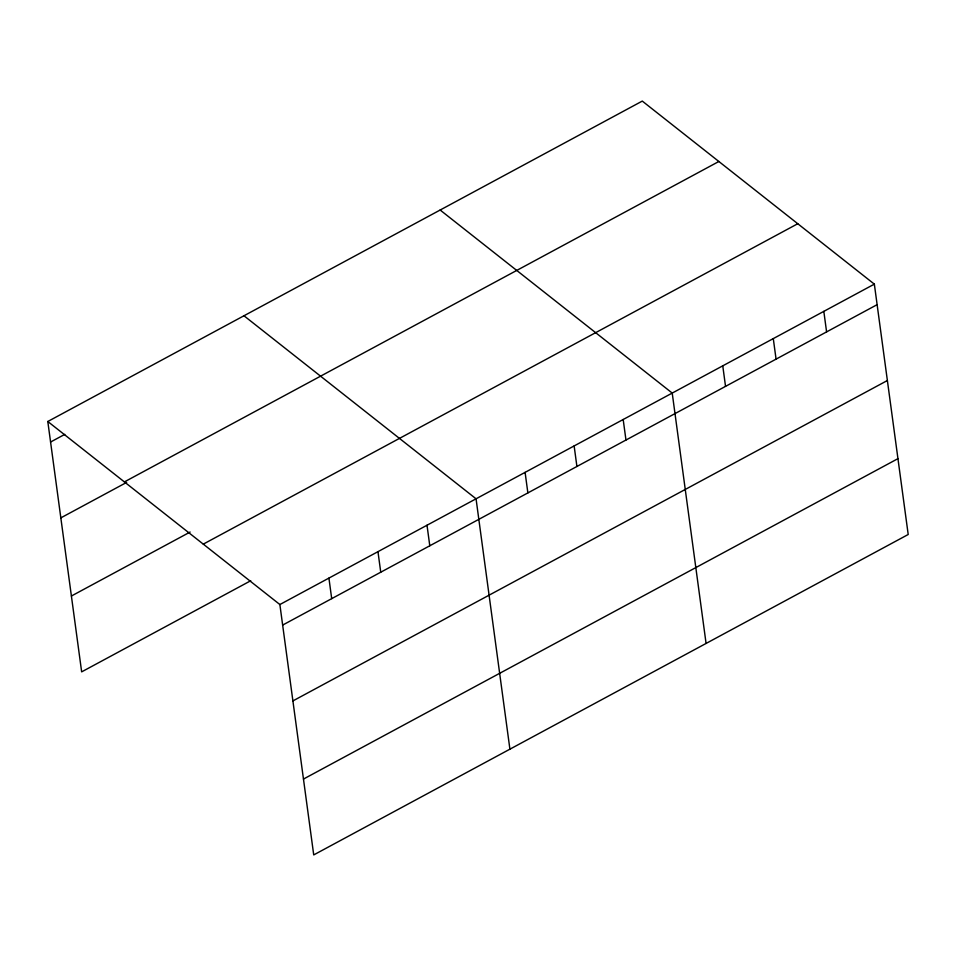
<?xml version="1.0" encoding="UTF-8"?>
<svg xmlns="http://www.w3.org/2000/svg" width="956" height="956" viewBox="0 0 956 956"><rect width="100%" height="100%" fill="white"/><g stroke="black" fill="none" stroke-linecap="round" stroke-linejoin="round"><path stroke-width="1.43" d="M47.8 421.5L642.277 101.085L874.346 284.135L908.2 534.5L313.723 854.915L279.869 604.539L47.8 421.5L81.654 671.865L250.723 580.746M50.572 442.031L64.769 434.383M124.388 481.908L718.864 161.492M60.825 517.877L126.658 482.398M71.401 596.018L190.136 532.026M203.293 544.131L797.77 223.728M279.869 604.539L874.346 284.135M282.653 625.081L877.13 304.665M292.906 700.915L887.383 380.512M303.47 779.068L897.947 458.653M440.154 210.033L672.223 393.071L706.078 643.436M243.971 315.767L476.052 498.805L509.906 749.181M823.821 311.369L826.593 331.899M773.285 338.603L776.069 359.133M722.76 365.837L725.532 386.367M623.181 419.505L625.965 440.035M574.138 445.938L576.91 466.468M525.095 472.372L527.867 492.902M427.009 525.238L429.782 545.768M377.967 551.672L380.739 572.202M328.924 578.105L331.696 598.647"/></g></svg>
